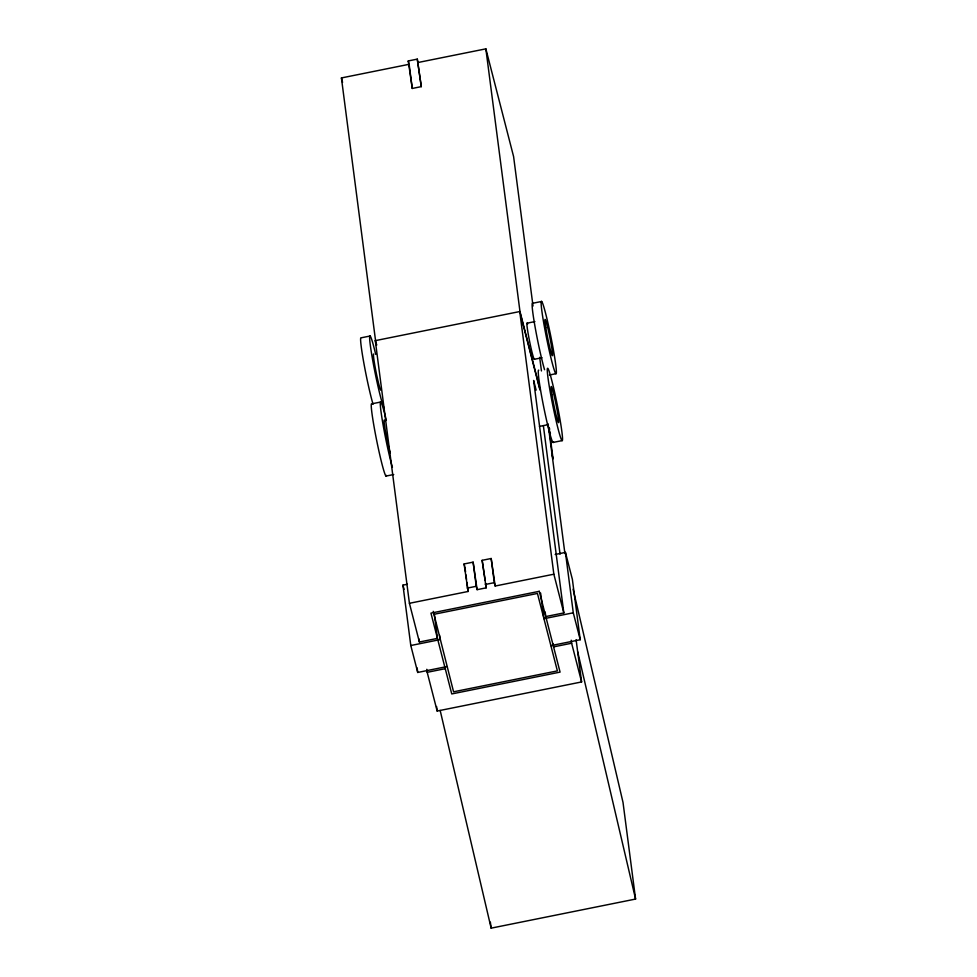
<?xml version="1.0" encoding="UTF-8"?>
<svg xmlns="http://www.w3.org/2000/svg" width="977" height="977" viewBox="0 0 977 977"><rect width="100%" height="100%" fill="white"/><g stroke="black" fill="none" stroke-linecap="round" stroke-linejoin="round"><path stroke-width="1.47" d="M408.264 60.94L417.289 59.121L421.295 86.635L412.27 88.455L408.264 60.94L408.838 63.175M375.547 340.594L341.425 77.94L409.131 64.299L412.27 88.455M418.156 62.479L485.862 48.85L513.597 156.589L533.015 306.033M370.124 336.003L361.099 337.822A36.906 2.247 78.6 0 0 363.786 362.699A36.906 2.247 78.6 0 0 373.043 404.246M541.637 301.466L532.612 303.285A36.906 2.247 78.6 0 0 535.298 328.162A36.906 2.247 78.6 0 0 544.555 369.709M434.118 612.713L437.44 638.384L419.389 642.011L409.424 603.298L375.302 340.643L519.972 311.504L485.862 48.85M527.14 323.167L534.883 321.604M534.272 359.292L542.003 357.729M380.774 402.023L371.748 403.831A36.906 2.247 78.6 0 0 377.134 442.728A36.906 2.247 78.6 0 0 386.44 475.359M549.44 375.009L555.889 373.715A36.906 2.247 78.6 0 0 547.523 321.225A36.906 2.247 78.6 0 0 542.87 317.818A36.906 2.247 78.6 0 0 555.889 373.715M539.451 426.399L548.012 424.677M385.988 476.08L393.731 474.529M552.994 442.447L562.019 440.639A36.906 2.247 78.6 0 0 553.666 388.15A36.906 2.247 78.6 0 0 549.013 384.743A36.906 2.247 78.6 0 0 562.019 440.639M409.424 603.298L468.093 591.476L464.087 563.961L473.124 562.141L477.118 589.668L486.155 587.849L485.557 583.318M486.155 587.849L482.149 560.322L491.175 558.502L495.18 586.029L553.849 574.207L519.74 311.553L539.878 389.774M447.075 666.546L417.729 672.457L410.792 645.516L402.951 585.138L407.36 584.246M555.168 554.484L565.439 552.408L572.375 579.349L580.216 639.727L550.881 645.638M467.226 588.117L476.251 586.298L473.124 562.141M485.288 584.478L494.313 582.658L491.175 558.502M433.629 614.362L537.448 593.454L557.378 670.894L453.572 691.801L433.238 611.333M545.764 616.56L563.827 612.933L533.625 380.468L536.117 390.104M410.792 645.516L440.138 639.605L439.552 635.087M565.439 552.408L573.279 612.799L543.945 618.697L540.611 593.039M576.1 639.691L581.596 681.946L437.159 711.036L427.193 672.323L445.243 668.683M571.227 640.216L571.63 643.232L553.568 646.872L553.177 643.843M440.175 710.462L491.138 928.15L635.575 899.06L623.021 802.459L573.096 589.216M550.002 432.066L550.417 433.605M519.972 311.504L540.11 389.725M552.188 455.526L553.055 458.885L549.025 427.889L549.526 430.124M573.279 612.799L580.216 639.727M553.849 574.207L563.827 612.933M571.63 643.232L581.596 681.946M494.313 582.658L495.18 586.029M482.149 560.322L485.166 580.301M476.251 586.298L477.118 589.668M341.425 77.94L342.573 82.361M464.087 563.961L464.673 566.208M375.925 342.072L376.682 345.028M375.302 340.643L376.45 345.064M402.951 585.138L404.051 589.387M549.367 428.073L549.611 429.05M577.676 651.757L635.575 899.06M417.289 59.121L421.295 86.635M539.683 357.362L541.441 370.942M548.073 423.823L564.926 553.641M543.395 425.862L560.053 554.167M545.178 612.042L545.569 615.058M464.954 567.332L465.553 571.863M465.944 574.879L466.53 579.41M466.921 582.426L468.093 591.476M490.356 922.117L491.138 928.15M436.572 706.505L437.159 711.036M426.802 669.306L427.193 672.323M418.999 638.995L419.389 642.011M417.142 667.926L417.729 672.457M534.492 358.925A18.453 1.124 78.6 0 1 529.363 340.24A18.453 1.124 78.6 0 1 527.617 324.034M384.364 408.252A36.906 2.247 78.6 0 1 371.468 353.027A36.906 2.247 78.6 0 1 375.693 354.395M381.03 389.835A18.453 1.124 78.6 0 1 376.377 373.507A18.453 1.124 78.6 0 1 373.69 354.065M553.446 441.726A36.906 2.247 78.6 0 1 544.14 409.094A36.906 2.247 78.6 0 1 538.754 370.198M390.312 453.291A18.453 1.124 78.6 0 1 385.292 430.32A18.453 1.124 78.6 0 1 384.804 420.953M392.412 467.372A36.906 2.247 78.6 0 1 380.945 411.097A36.906 2.247 78.6 0 1 386.342 420.403M539.267 591.317L430.942 613.129L451.753 693.939L560.077 672.115L539.267 591.317M545.813 327.71A18.453 1.124 78.6 0 0 552.323 355.652A18.453 1.124 78.6 0 0 548.146 329.408A18.453 1.124 78.6 0 0 545.813 327.71M551.956 394.623A18.453 1.124 78.6 0 0 558.453 422.577A18.453 1.124 78.6 0 0 554.277 396.332A18.453 1.124 78.6 0 0 551.956 394.623"/></g></svg>
